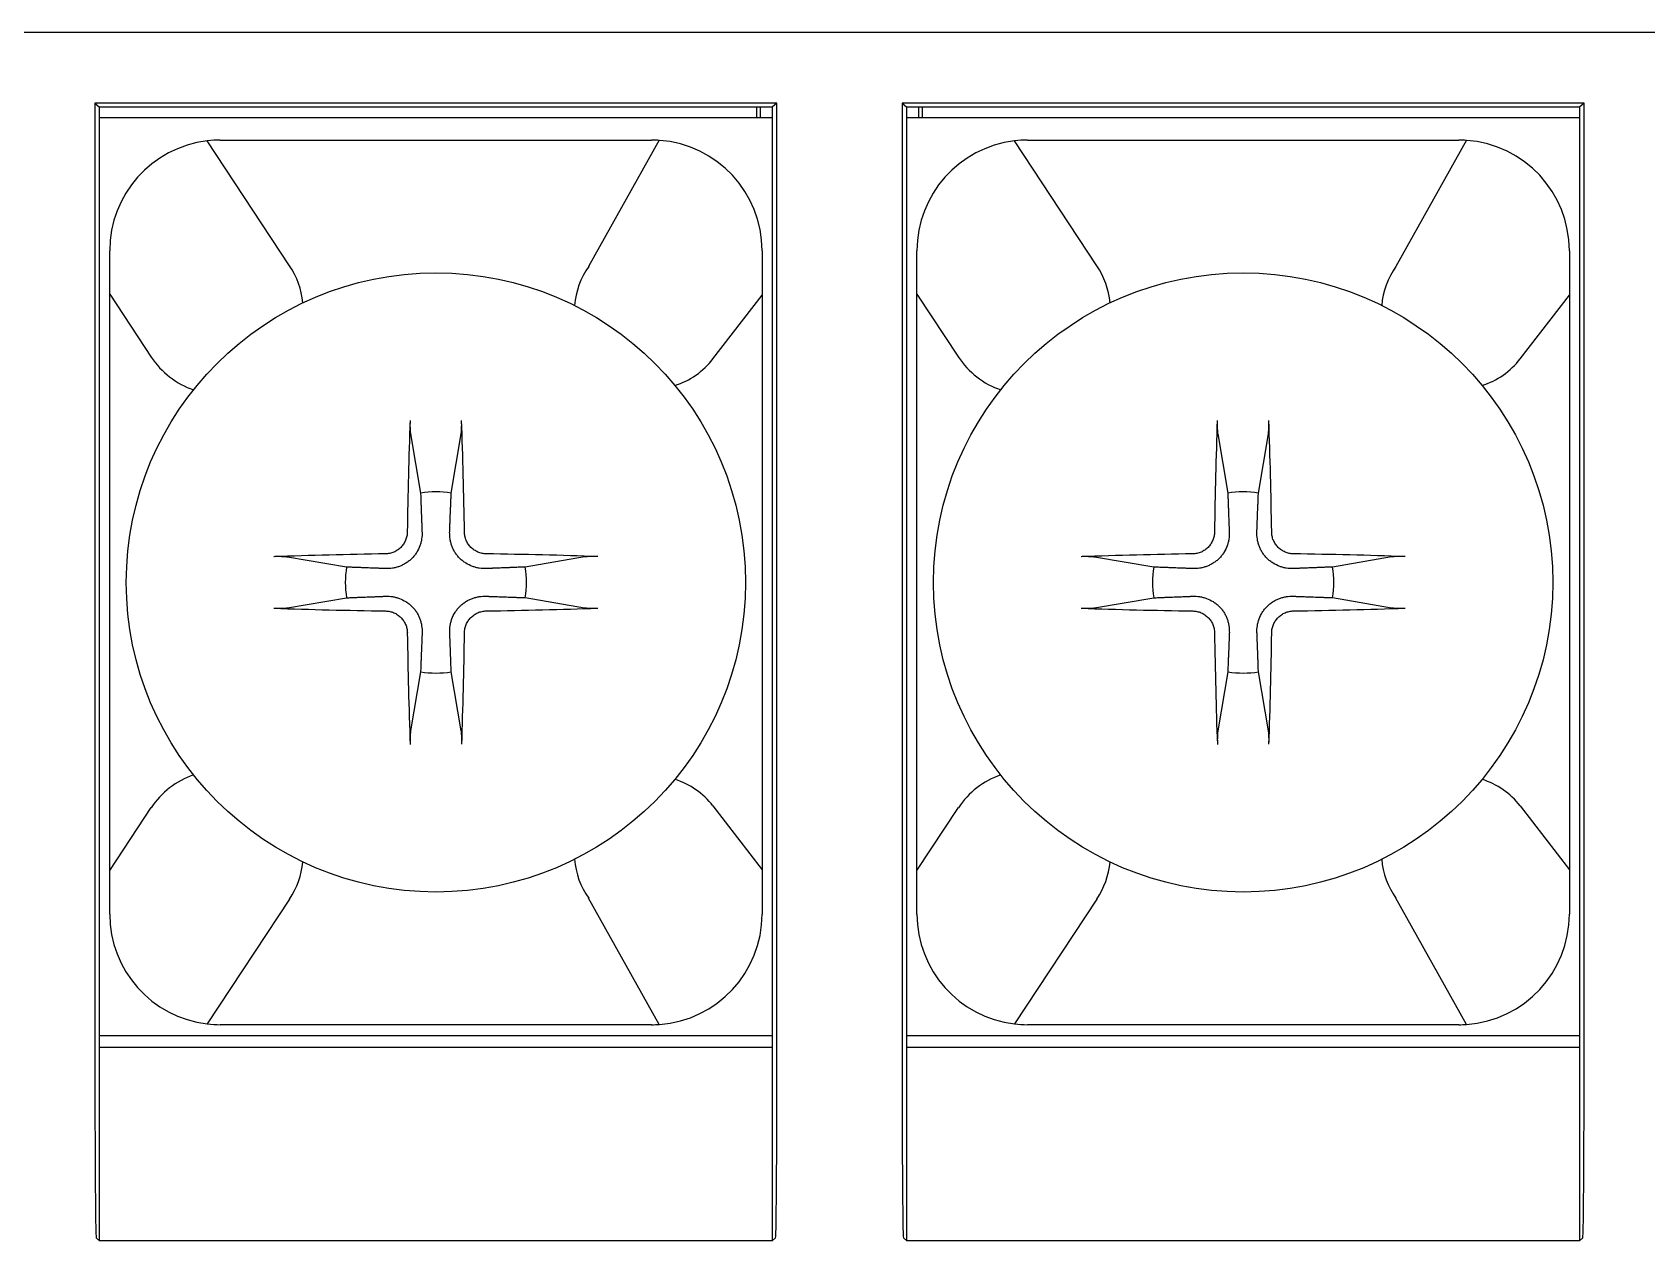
# Model space of a CAD drawing. Header units: millimetres. Extents: x 1618 to 2314, y 422 to 652.
# Drawn here: x 2056.68 to 2071.28, y 559.68 to 570.61 of the extents above; entities that cross this region are included whole.
import ezdxf

# ---------------------------------------------------------------- set-up
doc = ezdxf.new("R2010")
doc.units = ezdxf.units.MM

msp = doc.modelspace()

# ---------------------------------------------------------------- linework, layer by layer
for p, q in [((2013.652, 570.611), (2088.252, 570.611)), ((2063.411, 569.97), (2057.242, 569.97)), ((2057.242, 569.97), (2057.281, 569.936)), ((2057.242, 569.97), (2057.242, 561.709)), ((2057.281, 569.936), (2063.372, 569.936)), ((2057.281, 569.936), (2057.281, 561.436)), ((2063.227, 569.936), (2063.227, 569.836)), ((2063.258, 569.936), (2063.258, 569.836)), ((2063.411, 569.97), (2063.372, 569.936)), ((2063.372, 561.436), (2063.372, 569.936)), ((2063.411, 561.709), (2063.411, 569.97)), ((2070.711, 569.97), (2064.542, 569.97)), ((2064.542, 569.97), (2064.581, 569.936)), ((2064.542, 569.97), (2064.542, 561.709)), ((2064.581, 569.936), (2070.672, 569.936)), ((2064.581, 569.936), (2064.581, 561.436)), ((2064.695, 569.836), (2064.695, 569.936)), ((2064.727, 569.836), (2064.727, 569.936)), ((2070.711, 569.97), (2070.672, 569.936)), ((2070.672, 561.436), (2070.672, 569.936)), ((2070.711, 561.709), (2070.711, 569.97)), ((2063.372, 569.836), (2057.281, 569.836)), ((2070.671, 569.836), (2064.582, 569.836)), ((2059.003, 568.5), (2058.258, 569.629)), ((2058.377, 569.636), (2062.277, 569.636)), ((2062.347, 569.634), (2061.708, 568.492)), ((2066.303, 568.5), (2065.558, 569.629)), ((2065.677, 569.636), (2069.577, 569.636)), ((2069.647, 569.634), (2069.008, 568.492)), ((2057.377, 568.242), (2057.377, 568.636)), ((2063.277, 568.636), (2063.277, 568.234)), ((2064.677, 568.242), (2064.677, 568.636)), ((2070.577, 568.636), (2070.577, 568.234)), ((2057.377, 568.242), (2057.752, 567.673)), ((2057.377, 563.031), (2057.377, 568.242)), ((2062.832, 567.658), (2063.277, 568.234)), ((2063.277, 568.234), (2063.277, 563.038)), ((2064.677, 568.242), (2065.052, 567.673)), ((2064.677, 563.031), (2064.677, 568.242)), ((2070.132, 567.658), (2070.577, 568.234)), ((2070.577, 568.234), (2070.577, 563.038)), ((2060.097, 566.979), (2060.188, 566.444)), ((2060.465, 566.444), (2060.555, 566.979)), ((2067.397, 566.979), (2067.488, 566.444)), ((2067.765, 566.444), (2067.855, 566.979)), ((2059.518, 565.774), (2058.984, 565.865)), ((2061.669, 565.866), (2061.135, 565.775)), ((2066.818, 565.774), (2066.284, 565.865)), ((2068.969, 565.866), (2068.435, 565.775)), ((2058.984, 565.406), (2059.518, 565.497)), ((2061.135, 565.498), (2061.669, 565.407)), ((2066.284, 565.406), (2066.818, 565.497)), ((2068.435, 565.498), (2068.969, 565.407)), ((2060.188, 564.828), (2060.098, 564.293)), ((2060.556, 564.293), (2060.465, 564.828)), ((2067.488, 564.828), (2067.398, 564.293)), ((2067.856, 564.293), (2067.765, 564.828)), ((2057.377, 563.031), (2057.752, 563.599)), ((2062.832, 563.614), (2063.277, 563.038)), ((2064.677, 563.031), (2065.052, 563.599)), ((2070.132, 563.614), (2070.577, 563.038)), ((2057.377, 562.636), (2057.377, 563.031)), ((2063.277, 563.038), (2063.277, 562.636)), ((2064.677, 562.636), (2064.677, 563.031)), ((2070.577, 563.038), (2070.577, 562.636)), ((2059.003, 562.772), (2058.258, 561.643)), ((2062.347, 561.638), (2061.708, 562.78)), ((2066.303, 562.772), (2065.558, 561.643)), ((2069.647, 561.638), (2069.008, 562.78)), ((2063.372, 561.536), (2057.282, 561.536)), ((2062.277, 561.636), (2058.377, 561.636)), ((2070.672, 561.536), (2064.582, 561.536)), ((2069.577, 561.636), (2065.677, 561.636)), ((2057.284, 561.433), (2057.281, 561.436)), ((2057.284, 561.433), (2063.369, 561.433)), ((2057.284, 559.683), (2057.284, 561.433)), ((2063.369, 561.433), (2063.372, 561.436)), ((2063.369, 561.433), (2063.369, 559.683)), ((2064.584, 561.433), (2064.581, 561.436)), ((2064.584, 561.433), (2070.669, 561.433)), ((2064.584, 559.683), (2064.584, 561.433)), ((2070.669, 561.433), (2070.672, 561.436)), ((2070.669, 561.433), (2070.669, 559.683)), ((2057.254, 559.709), (2057.284, 559.683)), ((2063.369, 559.683), (2057.284, 559.683)), ((2063.369, 559.683), (2063.399, 559.709)), ((2064.554, 559.709), (2064.584, 559.683)), ((2070.669, 559.683), (2064.584, 559.683)), ((2070.669, 559.683), (2070.699, 559.709))]:
    msp.add_line(p, q)
for centre in [(2060.327, 565.636), (2067.627, 565.636)]:
    msp.add_circle(centre, 2.8)
for centre, radius, start, end in [((2058.377, 568.636), 1, 96.8173, 180), ((2058.377, 568.636), 1, 90, 96.8173), ((2062.277, 568.636), 1, 85.9679, 90), ((2062.277, 568.636), 1, 0, 85.9679), ((2065.677, 568.636), 1, 96.8173, 180), ((2065.677, 568.636), 1, 90, 96.8173), ((2069.577, 568.636), 1, 85.9679, 90), ((2069.577, 568.636), 1, 0, 85.9679), ((2058.378, 568.087), 0.75, 5.9361, 33.4424), ((2062.278, 568.085), 0.7, 144.4374, 175.5132), ((2065.678, 568.087), 0.75, 5.9361, 33.4424), ((2069.578, 568.085), 0.7, 144.4374, 175.5132), ((2058.378, 568.087), 0.75, 213.4424, 251.0511), ((2062.278, 568.085), 0.7, 287.409, 322.3631), ((2065.678, 568.087), 0.75, 213.4424, 251.0511), ((2069.578, 568.085), 0.7, 287.409, 322.3631), ((2060.327, 565.636), 0.82, 80.3013, 99.7447), ((2067.627, 565.636), 0.82, 80.3013, 99.7447), ((2060.327, 565.636), 0.82, 170.3013, 189.7447), ((2060.327, 565.636), 0.82, 350.3013, 9.7447), ((2067.627, 565.636), 0.82, 170.3013, 189.7447), ((2067.627, 565.636), 0.82, 350.3013, 9.7447), ((2060.327, 565.636), 0.82, 260.3013, 279.7447), ((2067.627, 565.636), 0.82, 260.3013, 279.7447), ((2058.378, 563.185), 0.75, 108.9489, 146.5576), ((2062.278, 563.187), 0.7, 37.6369, 72.591), ((2065.678, 563.185), 0.75, 108.9489, 146.5576), ((2069.578, 563.187), 0.7, 37.6369, 72.591), ((2062.278, 563.187), 0.7, 184.4868, 215.5626), ((2069.578, 563.187), 0.7, 184.4868, 215.5626), ((2058.378, 563.185), 0.75, 326.5576, 354.0639), ((2065.678, 563.185), 0.75, 326.5576, 354.0639), ((2058.377, 562.636), 1, 180, 263.1827), ((2062.277, 562.636), 1, 274.0321, 0), ((2065.677, 562.636), 1, 180, 263.1827), ((2069.577, 562.636), 1, 274.0321, 0), ((2058.377, 562.636), 1, 263.1827, 270), ((2062.277, 562.636), 1, 270, 274.0321), ((2065.677, 562.636), 1, 263.1827, 270), ((2069.577, 562.636), 1, 270, 274.0321)]:
    msp.add_arc(centre, radius, start, end)
for centre, major_axis, ratio, start_param, end_param in [((2060.498, 565.635), (0.037, 4.997), 0.087156, 1.273815, 1.479878), ((2060.155, 565.635), (0.041, -4.997), 0.087156, 1.661715, 1.867777), ((2067.798, 565.635), (0.037, 4.997), 0.087156, 1.273815, 1.479878), ((2067.455, 565.635), (0.041, -4.997), 0.087156, 1.661715, 1.867777), ((2060.328, 565.464), (4.997, 0.041), 0.087156, 1.661715, 1.867777), ((2060.325, 565.464), (4.997, -0.037), 0.087156, 1.273815, 1.479878), ((2067.628, 565.464), (4.997, 0.041), 0.087156, 1.661715, 1.867777), ((2067.625, 565.464), (4.997, -0.037), 0.087156, 1.273815, 1.479878), ((2060.328, 565.808), (-4.997, 0.037), 0.087156, 1.273815, 1.479878), ((2060.325, 565.808), (-4.997, -0.041), 0.087156, 1.661715, 1.867777), ((2067.628, 565.808), (-4.997, 0.037), 0.087156, 1.273815, 1.479878), ((2067.625, 565.808), (-4.997, -0.041), 0.087156, 1.661715, 1.867777), ((2060.498, 565.637), (-0.041, 4.997), 0.087156, 1.661715, 1.867777), ((2060.155, 565.637), (-0.037, -4.997), 0.087156, 1.273815, 1.479878), ((2067.798, 565.637), (-0.041, 4.997), 0.087156, 1.661715, 1.867777), ((2067.455, 565.637), (-0.037, -4.997), 0.087156, 1.273815, 1.479878), ((2057.254, 561.709), (0, 2), 0.006109, 1.570796, 3.136358), ((2063.399, 561.709), (0, 2), 0.006109, 3.146828, 4.712389), ((2064.554, 561.709), (0, 2), 0.006109, 1.570796, 3.136357), ((2070.699, 561.709), (0, 2), 0.006109, 3.146828, 4.712389)]:
    msp.add_ellipse(centre, major_axis=major_axis, ratio=ratio, start_param=start_param, end_param=end_param)
for points, knots in [([(2060.093, 567.1), (2060.093, 567.089), (2060.092, 567.077), (2060.092, 567.059), (2060.092, 567.053), (2060.092, 567.041), (2060.093, 567.035), (2060.093, 567.024), (2060.093, 567.019), (2060.094, 567.009), (2060.094, 567.004), (2060.095, 566.996), (2060.095, 566.992), (2060.096, 566.985), (2060.096, 566.981), (2060.097, 566.979)], [0, 0, 0, 0, 0.25, 0.25, 0.375, 0.375, 0.5, 0.5, 0.625, 0.625, 0.75, 0.75, 0.875, 0.875, 1, 1, 1, 1]), ([(2060.555, 566.979), (2060.556, 566.982), (2060.556, 566.985), (2060.557, 566.992), (2060.557, 566.996), (2060.558, 567.004), (2060.558, 567.009), (2060.559, 567.019), (2060.559, 567.025), (2060.559, 567.036), (2060.559, 567.041), (2060.56, 567.053), (2060.56, 567.059), (2060.56, 567.071), (2060.559, 567.077), (2060.559, 567.089), (2060.559, 567.095), (2060.559, 567.1)], [0, 0, 0, 0, 0.125, 0.125, 0.25, 0.25, 0.375, 0.375, 0.5, 0.5, 0.625, 0.625, 0.75, 0.75, 0.875, 0.875, 1, 1, 1, 1]), ([(2067.393, 567.1), (2067.393, 567.089), (2067.392, 567.077), (2067.392, 567.059), (2067.392, 567.053), (2067.392, 567.041), (2067.393, 567.035), (2067.393, 567.024), (2067.393, 567.019), (2067.394, 567.009), (2067.394, 567.004), (2067.395, 566.996), (2067.395, 566.992), (2067.396, 566.985), (2067.396, 566.981), (2067.397, 566.979)], [0, 0, 0, 0, 0.25, 0.25, 0.375, 0.375, 0.5, 0.5, 0.625, 0.625, 0.75, 0.75, 0.875, 0.875, 1, 1, 1, 1]), ([(2067.855, 566.979), (2067.856, 566.982), (2067.856, 566.985), (2067.857, 566.992), (2067.857, 566.996), (2067.858, 567.004), (2067.858, 567.009), (2067.859, 567.019), (2067.859, 567.025), (2067.859, 567.036), (2067.859, 567.041), (2067.86, 567.053), (2067.86, 567.059), (2067.86, 567.071), (2067.859, 567.077), (2067.859, 567.089), (2067.859, 567.095), (2067.859, 567.1)], [0, 0, 0, 0, 0.125, 0.125, 0.25, 0.25, 0.375, 0.375, 0.5, 0.5, 0.625, 0.625, 0.75, 0.75, 0.875, 0.875, 1, 1, 1, 1]), ([(2060.068, 566.092), (2060.068, 566.079), (2060.067, 566.066), (2060.063, 566.047), (2060.061, 566.041), (2060.057, 566.029), (2060.055, 566.023), (2060.047, 566.005), (2060.041, 565.993), (2060.027, 565.972), (2060.019, 565.962), (2060, 565.944), (2059.991, 565.936), (2059.974, 565.925), (2059.969, 565.921), (2059.958, 565.915), (2059.952, 565.912), (2059.934, 565.905), (2059.922, 565.901), (2059.896, 565.896), (2059.884, 565.894), (2059.871, 565.894)], [0, 0, 0, 0, 0.125, 0.125, 0.1875, 0.1875, 0.25, 0.25, 0.375, 0.375, 0.5, 0.5, 0.625, 0.625, 0.6875, 0.6875, 0.75, 0.75, 0.875, 0.875, 1, 1, 1, 1]), ([(2060.201, 566.091), (2060.202, 566.07), (2060.201, 566.049), (2060.196, 566.018), (2060.194, 566.008), (2060.189, 565.987), (2060.186, 565.977), (2060.174, 565.946), (2060.165, 565.926), (2060.147, 565.897), (2060.14, 565.888), (2060.126, 565.87), (2060.118, 565.861), (2060.106, 565.849), (2060.101, 565.845), (2060.093, 565.837), (2060.079, 565.826), (2060.065, 565.816), (2060.046, 565.804), (2060.036, 565.798), (2060.016, 565.789), (2059.996, 565.78), (2059.976, 565.774), (2059.955, 565.768), (2059.944, 565.766), (2059.913, 565.761), (2059.893, 565.76), (2059.872, 565.761)], [0, 0, 0, 0, 0.125, 0.125, 0.1875, 0.1875, 0.25, 0.25, 0.375, 0.375, 0.4375, 0.4375, 0.5, 0.5, 0.53125, 0.53125, 0.5625, 0.625, 0.625, 0.6875, 0.6875, 0.75, 0.8125, 0.8125, 0.875, 0.875, 1, 1, 1, 1]), ([(2060.781, 565.761), (2060.76, 565.76), (2060.74, 565.762), (2060.709, 565.766), (2060.699, 565.768), (2060.678, 565.774), (2060.668, 565.777), (2060.637, 565.788), (2060.617, 565.798), (2060.588, 565.816), (2060.579, 565.823), (2060.56, 565.837), (2060.552, 565.845), (2060.539, 565.857), (2060.535, 565.861), (2060.528, 565.87), (2060.516, 565.883), (2060.506, 565.897), (2060.494, 565.916), (2060.489, 565.926), (2060.479, 565.946), (2060.47, 565.966), (2060.464, 565.987), (2060.459, 566.008), (2060.457, 566.018), (2060.452, 566.049), (2060.451, 566.07), (2060.451, 566.091)], [0, 0, 0, 0, 0.125, 0.125, 0.1875, 0.1875, 0.25, 0.25, 0.375, 0.375, 0.4375, 0.4375, 0.5, 0.5, 0.53125, 0.53125, 0.5625, 0.625, 0.625, 0.6875, 0.6875, 0.75, 0.8125, 0.8125, 0.875, 0.875, 1, 1, 1, 1]), ([(2060.782, 565.894), (2060.769, 565.895), (2060.756, 565.896), (2060.738, 565.9), (2060.731, 565.902), (2060.719, 565.905), (2060.713, 565.908), (2060.695, 565.915), (2060.684, 565.921), (2060.663, 565.936), (2060.652, 565.944), (2060.634, 565.962), (2060.626, 565.972), (2060.615, 565.988), (2060.612, 565.994), (2060.606, 566.005), (2060.603, 566.011), (2060.595, 566.028), (2060.592, 566.041), (2060.586, 566.066), (2060.585, 566.079), (2060.585, 566.092)], [0, 0, 0, 0, 0.125, 0.125, 0.1875, 0.1875, 0.25, 0.25, 0.375, 0.375, 0.5, 0.5, 0.625, 0.625, 0.6875, 0.6875, 0.75, 0.75, 0.875, 0.875, 1, 1, 1, 1]), ([(2067.368, 566.092), (2067.368, 566.079), (2067.367, 566.066), (2067.363, 566.047), (2067.361, 566.041), (2067.357, 566.029), (2067.355, 566.023), (2067.347, 566.005), (2067.341, 565.993), (2067.327, 565.972), (2067.319, 565.962), (2067.3, 565.944), (2067.291, 565.936), (2067.274, 565.925), (2067.269, 565.921), (2067.258, 565.915), (2067.252, 565.912), (2067.234, 565.905), (2067.222, 565.901), (2067.196, 565.896), (2067.184, 565.894), (2067.171, 565.894)], [0, 0, 0, 0, 0.125, 0.125, 0.1875, 0.1875, 0.25, 0.25, 0.375, 0.375, 0.5, 0.5, 0.625, 0.625, 0.6875, 0.6875, 0.75, 0.75, 0.875, 0.875, 1, 1, 1, 1]), ([(2067.501, 566.091), (2067.502, 566.07), (2067.501, 566.049), (2067.496, 566.018), (2067.494, 566.008), (2067.489, 565.987), (2067.486, 565.977), (2067.474, 565.946), (2067.465, 565.926), (2067.447, 565.897), (2067.44, 565.888), (2067.426, 565.87), (2067.418, 565.861), (2067.406, 565.849), (2067.401, 565.845), (2067.393, 565.837), (2067.379, 565.826), (2067.365, 565.816), (2067.346, 565.804), (2067.336, 565.798), (2067.316, 565.789), (2067.296, 565.78), (2067.276, 565.774), (2067.255, 565.768), (2067.244, 565.766), (2067.213, 565.761), (2067.193, 565.76), (2067.172, 565.761)], [0, 0, 0, 0, 0.125, 0.125, 0.1875, 0.1875, 0.25, 0.25, 0.375, 0.375, 0.4375, 0.4375, 0.5, 0.5, 0.53125, 0.53125, 0.5625, 0.625, 0.625, 0.6875, 0.6875, 0.75, 0.8125, 0.8125, 0.875, 0.875, 1, 1, 1, 1]), ([(2068.081, 565.761), (2068.06, 565.76), (2068.04, 565.762), (2068.009, 565.766), (2067.999, 565.768), (2067.978, 565.774), (2067.968, 565.777), (2067.937, 565.788), (2067.917, 565.798), (2067.888, 565.816), (2067.879, 565.823), (2067.86, 565.837), (2067.852, 565.845), (2067.839, 565.857), (2067.835, 565.861), (2067.828, 565.87), (2067.816, 565.883), (2067.806, 565.897), (2067.794, 565.916), (2067.789, 565.926), (2067.779, 565.946), (2067.77, 565.966), (2067.764, 565.987), (2067.759, 566.008), (2067.757, 566.018), (2067.752, 566.049), (2067.751, 566.07), (2067.751, 566.091)], [0, 0, 0, 0, 0.125, 0.125, 0.1875, 0.1875, 0.25, 0.25, 0.375, 0.375, 0.4375, 0.4375, 0.5, 0.5, 0.53125, 0.53125, 0.5625, 0.625, 0.625, 0.6875, 0.6875, 0.75, 0.8125, 0.8125, 0.875, 0.875, 1, 1, 1, 1]), ([(2068.082, 565.894), (2068.069, 565.895), (2068.056, 565.896), (2068.038, 565.9), (2068.031, 565.902), (2068.019, 565.905), (2068.013, 565.908), (2067.995, 565.915), (2067.984, 565.921), (2067.963, 565.936), (2067.952, 565.944), (2067.934, 565.962), (2067.926, 565.972), (2067.915, 565.988), (2067.912, 565.994), (2067.906, 566.005), (2067.903, 566.011), (2067.895, 566.028), (2067.892, 566.041), (2067.886, 566.066), (2067.885, 566.079), (2067.885, 566.092)], [0, 0, 0, 0, 0.125, 0.125, 0.1875, 0.1875, 0.25, 0.25, 0.375, 0.375, 0.5, 0.5, 0.625, 0.625, 0.6875, 0.6875, 0.75, 0.75, 0.875, 0.875, 1, 1, 1, 1]), ([(2058.984, 565.865), (2058.981, 565.865), (2058.978, 565.866), (2058.971, 565.867), (2058.967, 565.867), (2058.958, 565.868), (2058.953, 565.868), (2058.943, 565.868), (2058.938, 565.868), (2058.927, 565.869), (2058.921, 565.869), (2058.91, 565.869), (2058.904, 565.869), (2058.892, 565.869), (2058.886, 565.869), (2058.874, 565.869), (2058.868, 565.869), (2058.862, 565.868)], [0, 0, 0, 0, 0.125, 0.125, 0.25, 0.25, 0.375, 0.375, 0.5, 0.5, 0.625, 0.625, 0.75, 0.75, 0.875, 0.875, 1, 1, 1, 1]), ([(2061.791, 565.87), (2061.779, 565.87), (2061.767, 565.87), (2061.749, 565.87), (2061.743, 565.87), (2061.732, 565.87), (2061.726, 565.87), (2061.715, 565.87), (2061.71, 565.869), (2061.7, 565.869), (2061.695, 565.869), (2061.686, 565.868), (2061.682, 565.868), (2061.675, 565.867), (2061.672, 565.866), (2061.669, 565.866)], [0, 0, 0, 0, 0.25, 0.25, 0.375, 0.375, 0.5, 0.5, 0.625, 0.625, 0.75, 0.75, 0.875, 0.875, 1, 1, 1, 1]), ([(2066.284, 565.865), (2066.281, 565.865), (2066.278, 565.866), (2066.271, 565.867), (2066.267, 565.867), (2066.258, 565.868), (2066.253, 565.868), (2066.243, 565.868), (2066.238, 565.868), (2066.227, 565.869), (2066.221, 565.869), (2066.21, 565.869), (2066.204, 565.869), (2066.192, 565.869), (2066.186, 565.869), (2066.174, 565.869), (2066.168, 565.869), (2066.162, 565.868)], [0, 0, 0, 0, 0.125, 0.125, 0.25, 0.25, 0.375, 0.375, 0.5, 0.5, 0.625, 0.625, 0.75, 0.75, 0.875, 0.875, 1, 1, 1, 1]), ([(2069.091, 565.87), (2069.079, 565.87), (2069.067, 565.87), (2069.049, 565.87), (2069.043, 565.87), (2069.032, 565.87), (2069.026, 565.87), (2069.015, 565.87), (2069.01, 565.869), (2069, 565.869), (2068.995, 565.869), (2068.986, 565.868), (2068.982, 565.868), (2068.975, 565.867), (2068.972, 565.866), (2068.969, 565.866)], [0, 0, 0, 0, 0.25, 0.25, 0.375, 0.375, 0.5, 0.5, 0.625, 0.625, 0.75, 0.75, 0.875, 0.875, 1, 1, 1, 1]), ([(2059.872, 565.511), (2059.893, 565.512), (2059.913, 565.51), (2059.944, 565.506), (2059.955, 565.504), (2059.975, 565.498), (2059.986, 565.495), (2060.016, 565.484), (2060.036, 565.474), (2060.065, 565.456), (2060.075, 565.449), (2060.093, 565.435), (2060.101, 565.427), (2060.114, 565.415), (2060.118, 565.411), (2060.125, 565.402), (2060.137, 565.389), (2060.147, 565.375), (2060.159, 565.356), (2060.164, 565.346), (2060.174, 565.326), (2060.183, 565.306), (2060.189, 565.285), (2060.194, 565.264), (2060.196, 565.254), (2060.201, 565.223), (2060.202, 565.202), (2060.202, 565.181)], [0, 0, 0, 0, 0.125, 0.125, 0.1875, 0.1875, 0.25, 0.25, 0.375, 0.375, 0.4375, 0.4375, 0.5, 0.5, 0.53125, 0.53125, 0.5625, 0.625, 0.625, 0.6875, 0.6875, 0.75, 0.8125, 0.8125, 0.875, 0.875, 1, 1, 1, 1]), ([(2060.452, 565.181), (2060.451, 565.202), (2060.452, 565.223), (2060.457, 565.254), (2060.459, 565.264), (2060.464, 565.285), (2060.467, 565.295), (2060.479, 565.326), (2060.488, 565.346), (2060.506, 565.375), (2060.513, 565.384), (2060.527, 565.402), (2060.535, 565.411), (2060.547, 565.423), (2060.552, 565.427), (2060.56, 565.435), (2060.574, 565.446), (2060.588, 565.456), (2060.607, 565.468), (2060.617, 565.474), (2060.637, 565.484), (2060.657, 565.492), (2060.677, 565.498), (2060.698, 565.504), (2060.709, 565.506), (2060.74, 565.511), (2060.76, 565.512), (2060.781, 565.511)], [0, 0, 0, 0, 0.125, 0.125, 0.1875, 0.1875, 0.25, 0.25, 0.375, 0.375, 0.4375, 0.4375, 0.5, 0.5, 0.53125, 0.53125, 0.5625, 0.625, 0.625, 0.6875, 0.6875, 0.75, 0.8125, 0.8125, 0.875, 0.875, 1, 1, 1, 1]), ([(2067.172, 565.511), (2067.193, 565.512), (2067.213, 565.51), (2067.244, 565.506), (2067.255, 565.504), (2067.275, 565.498), (2067.286, 565.495), (2067.316, 565.484), (2067.336, 565.474), (2067.365, 565.456), (2067.375, 565.449), (2067.393, 565.435), (2067.401, 565.427), (2067.414, 565.415), (2067.418, 565.411), (2067.425, 565.402), (2067.437, 565.389), (2067.447, 565.375), (2067.459, 565.356), (2067.464, 565.346), (2067.474, 565.326), (2067.483, 565.306), (2067.489, 565.285), (2067.494, 565.264), (2067.496, 565.254), (2067.501, 565.223), (2067.502, 565.202), (2067.502, 565.181)], [0, 0, 0, 0, 0.125, 0.125, 0.1875, 0.1875, 0.25, 0.25, 0.375, 0.375, 0.4375, 0.4375, 0.5, 0.5, 0.53125, 0.53125, 0.5625, 0.625, 0.625, 0.6875, 0.6875, 0.75, 0.8125, 0.8125, 0.875, 0.875, 1, 1, 1, 1]), ([(2067.752, 565.181), (2067.751, 565.202), (2067.752, 565.223), (2067.757, 565.254), (2067.759, 565.264), (2067.764, 565.285), (2067.767, 565.295), (2067.779, 565.326), (2067.788, 565.346), (2067.806, 565.375), (2067.813, 565.384), (2067.827, 565.402), (2067.835, 565.411), (2067.847, 565.423), (2067.852, 565.427), (2067.86, 565.435), (2067.874, 565.446), (2067.888, 565.456), (2067.907, 565.468), (2067.917, 565.474), (2067.937, 565.484), (2067.957, 565.492), (2067.977, 565.498), (2067.998, 565.504), (2068.009, 565.506), (2068.04, 565.511), (2068.06, 565.512), (2068.081, 565.511)], [0, 0, 0, 0, 0.125, 0.125, 0.1875, 0.1875, 0.25, 0.25, 0.375, 0.375, 0.4375, 0.4375, 0.5, 0.5, 0.53125, 0.53125, 0.5625, 0.625, 0.625, 0.6875, 0.6875, 0.75, 0.8125, 0.8125, 0.875, 0.875, 1, 1, 1, 1]), ([(2058.862, 565.402), (2058.874, 565.402), (2058.886, 565.402), (2058.904, 565.402), (2058.91, 565.402), (2058.921, 565.402), (2058.927, 565.402), (2058.938, 565.402), (2058.943, 565.403), (2058.953, 565.403), (2058.958, 565.403), (2058.967, 565.404), (2058.971, 565.404), (2058.978, 565.405), (2058.981, 565.406), (2058.984, 565.406)], [0, 0, 0, 0, 0.25, 0.25, 0.375, 0.375, 0.5, 0.5, 0.625, 0.625, 0.75, 0.75, 0.875, 0.875, 1, 1, 1, 1]), ([(2059.871, 565.378), (2059.884, 565.377), (2059.897, 565.376), (2059.915, 565.372), (2059.922, 565.37), (2059.934, 565.367), (2059.94, 565.364), (2059.958, 565.357), (2059.969, 565.351), (2059.99, 565.336), (2060.001, 565.328), (2060.019, 565.31), (2060.027, 565.3), (2060.038, 565.284), (2060.041, 565.278), (2060.047, 565.267), (2060.05, 565.261), (2060.058, 565.244), (2060.061, 565.231), (2060.067, 565.206), (2060.068, 565.193), (2060.069, 565.18)], [0, 0, 0, 0, 0.125, 0.125, 0.1875, 0.1875, 0.25, 0.25, 0.375, 0.375, 0.5, 0.5, 0.625, 0.625, 0.6875, 0.6875, 0.75, 0.75, 0.875, 0.875, 1, 1, 1, 1]), ([(2060.585, 565.18), (2060.585, 565.193), (2060.587, 565.206), (2060.59, 565.225), (2060.592, 565.231), (2060.596, 565.243), (2060.598, 565.249), (2060.606, 565.267), (2060.612, 565.279), (2060.626, 565.3), (2060.634, 565.31), (2060.653, 565.328), (2060.663, 565.336), (2060.679, 565.347), (2060.684, 565.351), (2060.695, 565.357), (2060.701, 565.36), (2060.719, 565.367), (2060.731, 565.371), (2060.757, 565.376), (2060.769, 565.378), (2060.782, 565.378)], [0, 0, 0, 0, 0.125, 0.125, 0.1875, 0.1875, 0.25, 0.25, 0.375, 0.375, 0.5, 0.5, 0.625, 0.625, 0.6875, 0.6875, 0.75, 0.75, 0.875, 0.875, 1, 1, 1, 1]), ([(2061.669, 565.407), (2061.672, 565.407), (2061.675, 565.406), (2061.682, 565.406), (2061.686, 565.405), (2061.695, 565.404), (2061.7, 565.404), (2061.71, 565.404), (2061.715, 565.404), (2061.726, 565.403), (2061.732, 565.403), (2061.743, 565.403), (2061.749, 565.403), (2061.761, 565.403), (2061.767, 565.403), (2061.779, 565.403), (2061.785, 565.403), (2061.791, 565.404)], [0, 0, 0, 0, 0.125, 0.125, 0.25, 0.25, 0.375, 0.375, 0.5, 0.5, 0.625, 0.625, 0.75, 0.75, 0.875, 0.875, 1, 1, 1, 1]), ([(2066.162, 565.402), (2066.174, 565.402), (2066.186, 565.402), (2066.204, 565.402), (2066.21, 565.402), (2066.221, 565.402), (2066.227, 565.402), (2066.238, 565.402), (2066.243, 565.403), (2066.253, 565.403), (2066.258, 565.403), (2066.267, 565.404), (2066.271, 565.404), (2066.278, 565.405), (2066.281, 565.406), (2066.284, 565.406)], [0, 0, 0, 0, 0.25, 0.25, 0.375, 0.375, 0.5, 0.5, 0.625, 0.625, 0.75, 0.75, 0.875, 0.875, 1, 1, 1, 1]), ([(2067.171, 565.378), (2067.184, 565.377), (2067.197, 565.376), (2067.215, 565.372), (2067.222, 565.37), (2067.234, 565.367), (2067.24, 565.364), (2067.258, 565.357), (2067.269, 565.351), (2067.29, 565.336), (2067.301, 565.328), (2067.319, 565.31), (2067.327, 565.3), (2067.338, 565.284), (2067.341, 565.278), (2067.347, 565.267), (2067.35, 565.261), (2067.358, 565.244), (2067.361, 565.231), (2067.367, 565.206), (2067.368, 565.193), (2067.369, 565.18)], [0, 0, 0, 0, 0.125, 0.125, 0.1875, 0.1875, 0.25, 0.25, 0.375, 0.375, 0.5, 0.5, 0.625, 0.625, 0.6875, 0.6875, 0.75, 0.75, 0.875, 0.875, 1, 1, 1, 1]), ([(2067.885, 565.18), (2067.885, 565.193), (2067.887, 565.206), (2067.89, 565.225), (2067.892, 565.231), (2067.896, 565.243), (2067.898, 565.249), (2067.906, 565.267), (2067.912, 565.279), (2067.926, 565.3), (2067.934, 565.31), (2067.953, 565.328), (2067.963, 565.336), (2067.979, 565.347), (2067.984, 565.351), (2067.995, 565.357), (2068.001, 565.36), (2068.019, 565.367), (2068.031, 565.371), (2068.057, 565.376), (2068.069, 565.378), (2068.082, 565.378)], [0, 0, 0, 0, 0.125, 0.125, 0.1875, 0.1875, 0.25, 0.25, 0.375, 0.375, 0.5, 0.5, 0.625, 0.625, 0.6875, 0.6875, 0.75, 0.75, 0.875, 0.875, 1, 1, 1, 1]), ([(2068.969, 565.407), (2068.972, 565.407), (2068.975, 565.406), (2068.982, 565.406), (2068.986, 565.405), (2068.995, 565.404), (2069, 565.404), (2069.01, 565.404), (2069.015, 565.404), (2069.026, 565.403), (2069.032, 565.403), (2069.043, 565.403), (2069.049, 565.403), (2069.061, 565.403), (2069.067, 565.403), (2069.079, 565.403), (2069.085, 565.403), (2069.091, 565.404)], [0, 0, 0, 0, 0.125, 0.125, 0.25, 0.25, 0.375, 0.375, 0.5, 0.5, 0.625, 0.625, 0.75, 0.75, 0.875, 0.875, 1, 1, 1, 1]), ([(2060.098, 564.293), (2060.097, 564.29), (2060.097, 564.287), (2060.096, 564.28), (2060.096, 564.276), (2060.095, 564.268), (2060.095, 564.263), (2060.094, 564.253), (2060.094, 564.247), (2060.094, 564.236), (2060.094, 564.231), (2060.093, 564.219), (2060.093, 564.213), (2060.094, 564.201), (2060.094, 564.195), (2060.094, 564.183), (2060.094, 564.177), (2060.094, 564.172)], [0, 0, 0, 0, 0.125, 0.125, 0.25, 0.25, 0.375, 0.375, 0.5, 0.5, 0.625, 0.625, 0.75, 0.75, 0.875, 0.875, 1, 1, 1, 1]), ([(2060.56, 564.172), (2060.56, 564.183), (2060.561, 564.195), (2060.561, 564.213), (2060.561, 564.219), (2060.561, 564.231), (2060.56, 564.237), (2060.56, 564.248), (2060.56, 564.253), (2060.559, 564.263), (2060.559, 564.268), (2060.558, 564.276), (2060.558, 564.28), (2060.557, 564.287), (2060.557, 564.291), (2060.556, 564.293)], [0, 0, 0, 0, 0.25, 0.25, 0.375, 0.375, 0.5, 0.5, 0.625, 0.625, 0.75, 0.75, 0.875, 0.875, 1, 1, 1, 1]), ([(2067.398, 564.293), (2067.397, 564.29), (2067.397, 564.287), (2067.396, 564.28), (2067.396, 564.276), (2067.395, 564.268), (2067.395, 564.263), (2067.394, 564.253), (2067.394, 564.247), (2067.394, 564.236), (2067.394, 564.231), (2067.393, 564.219), (2067.393, 564.213), (2067.394, 564.201), (2067.394, 564.195), (2067.394, 564.183), (2067.394, 564.177), (2067.394, 564.172)], [0, 0, 0, 0, 0.125, 0.125, 0.25, 0.25, 0.375, 0.375, 0.5, 0.5, 0.625, 0.625, 0.75, 0.75, 0.875, 0.875, 1, 1, 1, 1]), ([(2067.86, 564.172), (2067.86, 564.183), (2067.861, 564.195), (2067.861, 564.213), (2067.861, 564.219), (2067.861, 564.231), (2067.86, 564.237), (2067.86, 564.248), (2067.86, 564.253), (2067.859, 564.263), (2067.859, 564.268), (2067.858, 564.276), (2067.858, 564.28), (2067.857, 564.287), (2067.857, 564.291), (2067.856, 564.293)], [0, 0, 0, 0, 0.25, 0.25, 0.375, 0.375, 0.5, 0.5, 0.625, 0.625, 0.75, 0.75, 0.875, 0.875, 1, 1, 1, 1])]:
    msp.add_open_spline(points, degree=3, knots=knots)
for points, weights in [([(2060.188, 566.444), (2060.196, 566.219), (2060.201, 566.091)], [1, 1.31905273402, 1.607360829]), ([(2060.451, 566.091), (2060.456, 566.219), (2060.465, 566.444)], [1.607360829, 1.31905273402, 1]), ([(2067.488, 566.444), (2067.496, 566.219), (2067.501, 566.091)], [1, 1.31905273402, 1.607360829]), ([(2067.751, 566.091), (2067.756, 566.219), (2067.765, 566.444)], [1.607360829, 1.31905273402, 1]), ([(2059.872, 565.761), (2059.743, 565.766), (2059.518, 565.774)], [1.607360829, 1.31905273402, 1]), ([(2061.135, 565.775), (2060.91, 565.766), (2060.781, 565.761)], [1, 1.31905273402, 1.607360829]), ([(2067.172, 565.761), (2067.043, 565.766), (2066.818, 565.774)], [1.607360829, 1.31905273402, 1]), ([(2068.435, 565.775), (2068.21, 565.766), (2068.081, 565.761)], [1, 1.31905273402, 1.607360829]), ([(2059.518, 565.497), (2059.743, 565.506), (2059.872, 565.511)], [1, 1.31905273402, 1.607360829]), ([(2060.781, 565.511), (2060.91, 565.506), (2061.135, 565.498)], [1.607360829, 1.31905273402, 1]), ([(2066.818, 565.497), (2067.043, 565.506), (2067.172, 565.511)], [1, 1.31905273402, 1.607360829]), ([(2068.081, 565.511), (2068.21, 565.506), (2068.435, 565.498)], [1.607360829, 1.31905273402, 1]), ([(2060.202, 565.181), (2060.197, 565.053), (2060.188, 564.828)], [1.607360829, 1.31905273402, 1]), ([(2060.465, 564.828), (2060.457, 565.053), (2060.452, 565.181)], [1, 1.31905273402, 1.607360829]), ([(2067.502, 565.181), (2067.497, 565.053), (2067.488, 564.828)], [1.607360829, 1.31905273402, 1]), ([(2067.765, 564.828), (2067.757, 565.053), (2067.752, 565.181)], [1, 1.31905273402, 1.607360829])]:
    msp.add_rational_spline(points, weights, degree=2)

doc.saveas('drawing.dxf')
